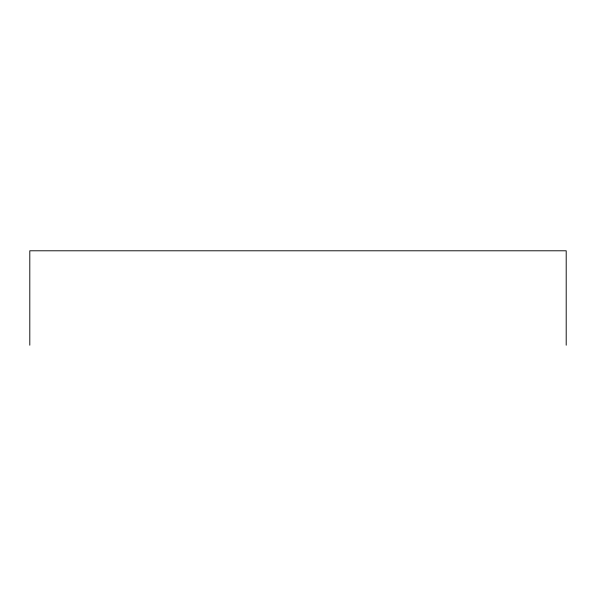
<?xml version="1.0" encoding="UTF-8"?>
<svg xmlns="http://www.w3.org/2000/svg" width="596" height="596" viewBox="0 0 596 596"><rect width="100%" height="100%" fill="white"/><g stroke="black" fill="none" stroke-linecap="round" stroke-linejoin="round"><path stroke-width="0.89" d="M566.2 345.211L566.2 250.789L29.8 250.789L29.8 345.211"/></g></svg>
